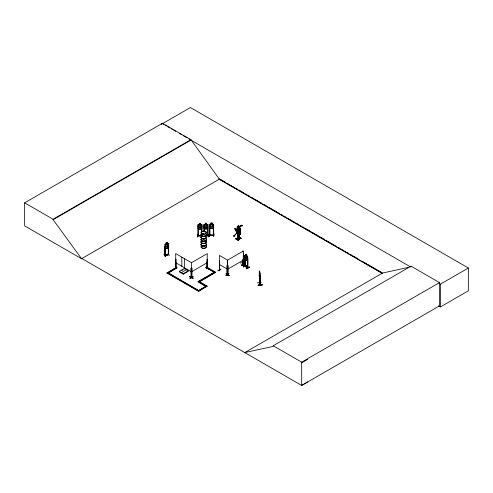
<?xml version="1.0" encoding="UTF-8"?>
<svg xmlns="http://www.w3.org/2000/svg" width="493" height="493" viewBox="0 0 493 493"><rect width="100%" height="100%" fill="white"/><g stroke="black" fill="none" stroke-linecap="round" stroke-linejoin="round"><path stroke-width="0.74" d="M259.256 282.403L260.261 285.028L260.101 274.108L259.552 271.039L259.774 276.32L259.373 274.305M259.441 282.384L259.515 282.92L259.41 273.572M260.249 285.003L260.162 275.679M237.127 232.074L236.769 232.074M237.441 232.622L237.54 231.987C243.018 236.024 237.269 229.991 237.441 232.573M238.002 229.781L238.07 227.988L239.604 228.536L238.353 229.948L238.002 229.781L239.253 228.376M238.353 229.948L238.427 228.148M239.419 233.559L239.087 233.405L239.056 239.413L238.791 233.509L239.056 239.413L239.327 233.509L239.746 233.54M259.626 271.834L259.725 272.259M259.965 277.978L260.051 277.097C259.953 280.295 258.85 271.748 259.312 276.154M168.359 254.431L168.544 254.246M202.222 233.325C203.356 233.54 201.434 233.707 202.401 233.281M205.47 231.901L205.051 231.796L205.396 231.913M239.37 233.509L238.791 233.509M240.103 234.144L237.638 230.163L240.103 234.144L237.115 232.221L236.486 233.016L237.25 232.246L239.462 233.67M243.369 264.796L243.659 264.963L243.517 255.62L243.382 264.766M189.971 276.407L192.973 278.077L192.812 278.366L189.83 276.665L189.996 276.376L192.96 278.095M189.965 276.555L192.948 278.255M192.812 278.354L189.842 276.635M229.103 275.501C219.884 270.423 235.334 279.075 225.979 274.053M226.108 273.825L229.091 275.525M235.605 238.778C236.948 237.712 241.909 243.289 235.617 238.748M238.692 240.393L235.728 238.68L238.711 240.356M238.113 231.396L239.844 232.363L240.171 231.39M247.757 260.045L247.394 260.988L245.113 259.669L244.811 255.368L245.816 255.51M168.655 246.734L168.242 247.936L165.247 248.614L168.255 247.942L168.711 243.739L167.429 243.628M238.815 228.234A3.34 1.917 -65.5 0 1 241.662 225.702L242.488 225.4L242.02 225.862A3.34 1.917 -65.5 0 0 239.167 228.395M202.05 227.976L201.582 229.122L198.352 229.091L197.927 227.976M208.034 227.791L207.565 228.931L204.336 228.906L203.911 227.791M210.043 224.112L209.63 224.488L210.012 228.598L213.235 228.573L213.66 227.452L213.709 224.444L213.222 224.044L210.024 224.044L209.587 224.475L209.519 236.554L209.291 234.12M213.235 228.598L213.709 227.458M165.309 256.65L163.996 254.178L165.519 256.625M238.507 228.13L238.717 227.667A3.901 2.237 -65.5 0 1 241.835 225.172L242.118 225.233M237.065 239.382L240.029 237.675L237.09 239.253M175.964 268.087L175.533 267.958L175.816 268.13M175.816 268.463L175.73 267.915M197.835 234.483L197.631 237.078L197.859 234.656M209.488 234.089L209.488 236.511M246.79 256.07C247.572 254.863 244.922 253.494 245.816 255.59L245.329 255.682L245.816 258.954L246.722 259.478L247.209 258.862L247.209 256.767L246.722 256.113L247.757 257.032L247.757 267.976L244.799 266.3L245.181 266.023M244.842 266.312L244.811 255.368M245.2 266.368L244.929 257.106L245.126 266.454L241.989 264.827L245.231 266.399L242.032 264.784M247.72 267.644C241.114 264.223 248.811 267.403 247.683 267.952M237.644 232.505L237.115 232.221M239.888 233.115L240.128 233.257M240.14 234.052L239.949 228.216L239.777 233.953L240.171 234.07L240.017 233.035M240.276 234.009L237.392 232.345M207.091 268.155L207.405 267.97L207.011 268.044M227.704 265.727L227.674 274.866L227.994 274.706L227.6 274.422M243.203 265.567L243.53 265.376L243.098 265.505M243.431 265.314L243.228 265.906L243.4 256.545L243.203 265.9L243.53 265.709M259.238 271.828L259.651 272.339M165.173 255.127C164.157 256.415 172.575 253.082 165.13 255.035M168.649 254.351L168.261 254.425M168.68 254.684L164.81 255.547L164.779 246.327L165.18 246.327L165.155 255.479M237.903 232.998L238.446 232.986M237.903 238.698L238.483 238.674M202.45 233.682L202.678 233.435M166.153 242.796L166.19 243.943L165.556 244.46L165.556 246.555L166.19 247.313L167.392 247.042L168.033 246.001L168.033 243.906L167.392 243.678L167.429 242.507L166.135 242.772L166.135 243.893L164.872 244.602L164.878 255.528M164.915 244.608L165.297 244.146L168.261 243.443M235.241 228.333L237.299 230.145L237.946 231.889L236.196 230.496L235.241 228.333L235.716 229.134L235.025 228.752M236.683 229.609L237.909 230.317M236.714 231.778C234.261 228.838 239.629 234.927 238.932 232.437M234.914 228.77L237.084 232.622L239.98 234.23L239.536 233.423M239.826 233.965L237.546 230.274M234.434 235.574L236.776 233.14M236.948 233.281C238.261 231.353 237.078 233.984 236.455 232.949M197.859 235.827L201.588 235.827M209.519 235.303L213.66 235.303M213.241 234.97L213.617 234.958M219.348 270.152L219.471 255.442L227.365 260.002L227.261 274.589M237.903 232.973L238.162 238.822L238.224 232.85L238.193 238.858L238.218 232.819M238.464 238.723L238.483 232.973M197.927 224.993L198.365 224.568L201.569 224.568L202.05 224.962L202.007 231.353M197.976 225.011L198.365 224.568M208.262 236.874L208.034 224.777L207.553 224.383L204.349 224.407L203.911 224.808L203.886 231.839M203.96 224.82L204.349 224.407M191.432 277.054L191.869 276.937L191.302 277.097M191.728 268.093L191.82 277.3L191.832 268.155L191.093 268.155L191.259 277.22M207.35 268.001L207.713 267.563L207.091 268.488L207.263 259.127L206.968 268.426L207.405 268.303L207.362 259.189M227.618 274.428L228 274.342M227.957 274.718L227.969 265.573M243.148 265.795L243.4 251.005L227.6 260.125L227.569 274.804L228.006 274.687M243.53 265.739L243.363 253.39M243.641 264.944L242.439 262.683L242.55 259.854M237.232 230.286L237.213 226.768L237.558 226.521L240.159 228.413L240.171 234.07M208.034 235.389L206.265 235.401M208.034 235.722L206.265 235.722M213.284 234.97L213.327 235.414L213.284 226.182L213.66 226.182M213.709 235.056L209.605 235.069M238.255 225.831L238.261 226.953L237.737 227.076L237.749 229.171L238.242 230.348L239.16 230.86L239.647 230.237L239.635 228.136L239.142 227.483L239.173 226.342L238.187 225.794L239.173 226.342L239.21 227.446M237.601 230.379L237.583 226.866L237.244 226.749M238.193 226.916L238.218 225.769M239.814 227.821L240.19 228.395L239.851 228.277M239.844 232.363L237.595 231.032M175.933 259.281L175.865 268.482L175.526 268.309L175.668 259.127L175.964 268.42M173.949 269.03L177.055 267.212L174.115 269.123M174.072 269.073L176.888 267.311M191.093 268.155L191.161 277.202M191.728 276.881L191.537 277.448L191.832 268.155M205.852 267.409L208.995 269.018L206.019 267.317M191.364 268.309L191.395 277.448L191.093 276.955M192.917 276.37C193.182 278.052 185.892 279.599 192.936 276.394M189.971 278.28L192.954 276.561L189.99 278.12M219.354 270.189L219.471 260.982L219.619 270.189M227.131 265.524L227.113 274.675M228.82 273.677L225.856 275.556L228.826 273.831M81.912 258.56L81.591 258.751L24.65 225.874L24.65 202.839L162.468 123.268L190.92 139.692L219.373 179.156L382.272 273.208M162.468 123.268L162.468 123.694L190.415 107.56L468.35 268.026L468.35 290.827L440.403 306.96L438.406 305.802M24.65 202.839L53.102 219.262L190.92 139.692M307.706 382.001L301.673 385.44L81.875 258.542L81.548 258.726L53.102 219.687L190.92 140.117M81.548 258.726L219.693 178.971M237.213 226.774L237.583 226.866M211.164 274.305L214.461 272.124L198.087 281.577L198.661 281.244L207.091 286.113L198.617 291.289L167.022 273.048L175.496 267.872L176.075 268.488L168.175 273.048L176.075 268.198M237.367 232.339L237.084 232.622M167.022 273.048L167.595 272.432L199.19 290.956L168.255 273.091M168.255 272.333L175.496 268.155L176.075 268.488M239.875 233.898L239.949 228.216M191.45 277.343L191.463 262.707L207.263 253.587L206.968 268.426M179.329 271.347L184.351 268.451L188.338 270.756L188.338 271.273L183.322 274.176L179.329 271.871L179.329 271.347L183.322 273.652L183.322 274.176M181.837 270.423L183.094 269.696M236.923 239.345L240.023 237.688M240.381 237.731L237.46 239.629M181.566 272.5L186.582 269.597M241.724 238.637L238.735 236.782M183.322 273.652L188.338 270.756M207.263 262.707L191.463 271.828L175.668 262.707M199.32 281.146L209.852 275.069M215.607 272.124L199.24 281.86L215.607 272.407L207.713 267.563M245.157 255.127L247.406 256.465M227.6 269.246L243.4 260.125M247.461 267.841L247.566 258.622M206.561 285.804L198.617 290.623L199.936 289.866M201.249 289.101L205.858 286.445M167.022 272.758L198.617 291.006L207.091 286.113M246.327 265.382L243.203 266.996L246.167 265.289M249.458 267.188L246.371 268.802C255.534 263.133 240.036 272.419 249.458 267.181M244.454 352.778L382.599 273.017L408.05 267.483M244.774 352.587L273.227 346.4L273.227 345.741L411.045 266.171L439.497 282.594L439.497 305.87L301.673 385.44L301.673 362.164L439.497 282.594M411.045 266.83L410.724 267.021L188.936 138.971M439.084 283.395L440.403 284.159L468.35 268.026M301.673 362.83L307.706 359.391M236.886 231.889L237.379 232.745L235.007 228.66M227.803 274.632L227.865 265.511M202.592 233.67L202.432 233.774A2.613 1.51 0 0 0 201.865 234.002M207.122 268.13L215.034 272.74L207.134 267.896M191.592 277.115L191.241 276.893M164.81 255.429L168.655 254.671L168.698 243.715L168.242 243.487M168.279 254.653L168.316 254.437M168.347 254.752L168.249 245.551L168.6 245.471L168.588 254.573M240.331 262.972L244.362 262.325M242.297 260.427L242.383 262.935L242.427 262.331M241.57 265.148L245.643 264.766L241.576 265.179M244.898 266.208L247.868 267.902L247.831 258.776L247.461 258.683M247.535 267.73L247.566 260.902M197.952 235.481L198.328 235.913L198.285 226.706L197.903 226.706M259.361 271.631L260.002 273.436M259.226 271.791L259.521 282.877M259.503 272.167L259.503 271.039L259.355 282.951M257.266 282.865L261.339 282.292M260.008 284.553L259.497 282.692M258.122 285.102L262.27 284.936L258.129 285.133M205.877 267.366L208.859 269.067M202.432 233.774L201.92 233.553A2.607 1.504 0 0 1 203.036 233.195M175.637 268.235L175.939 268.395L175.668 253.587L191.463 262.707M245.076 266.109L244.787 265.949M244.929 266.226L244.929 257.106M205.285 223.286L206.659 223.261L206.616 224.444L207.306 224.82L207.306 226.916L206.616 227.809L205.334 227.809L204.644 226.916L204.644 224.82L205.334 224.444L205.285 223.261M199.351 223.483L199.351 224.629L198.661 225.005L198.661 227.1L199.351 228L200.633 228L201.323 227.1L201.323 225.005L200.633 224.629L200.676 223.446L199.301 223.471L199.301 224.592M209.562 226.182L209.938 226.182L209.956 235.407L209.895 234.945L209.531 235.401L213.709 235.389L213.66 224.457M209.562 226.269L209.938 226.269M213.284 226.269L213.66 226.269M203.886 226.601L204.268 226.521L204.268 231.839M207.615 226.601L207.991 226.521M202.007 226.706L201.631 226.706L201.631 232.111M197.903 226.786L198.285 226.786M201.631 226.786L202.007 226.786M210.043 228.536L213.204 228.561M204.373 228.869L207.535 228.869M198.352 229.122L201.551 229.054M209.981 235.149L213.241 235.149M206.265 235.488L207.571 235.488M201.588 235.586L197.952 235.592M206.265 235.642L208.034 235.642M198.328 235.672L201.588 235.672M197.927 224.968L197.859 235.913L201.588 235.913M208.249 236.868L208.058 234.286M207.658 235.734L207.584 235.297L208.034 235.309M246.29 265.333L243.369 266.904M167.947 253.457L169.426 255.559M242.488 225.4L242.192 225.338A3.901 2.237 -65.5 0 0 239.074 227.828L238.865 228.296L238.07 227.988M242.383 262.935L242.408 259.879M213.734 233.965L213.709 236.554L213.937 234.132M241.921 225.751L242.279 225.917M238.513 228.117L239.604 228.536M237.318 229.978L234.841 228.814L236.018 230.866M237.145 232.289L237.608 232.554M162.468 123.694L163.793 124.458M165.118 125.222L166.443 125.986M167.762 126.75L169.746 127.897M171.071 128.661L172.396 129.425M173.721 130.189L175.705 131.335M179.674 133.628L181.658 134.774M182.983 135.538L186.952 137.824M221.024 179.735L225.677 182.422M227.008 183.193L229.005 184.345M230.33 185.109L231.661 185.879M232.992 186.644L234.988 187.796M236.32 188.566L237.644 189.337M238.976 190.101L240.972 191.253M242.303 192.024L243.628 192.788M245.625 193.94L246.956 194.71M248.287 195.474L249.612 196.245M251.609 197.397L252.94 198.161M254.271 198.932L261.586 203.153M263.576 204.305L267.57 206.61M268.895 207.374L273.553 210.061M274.878 210.831L276.875 211.984M278.206 212.748L279.537 213.518M280.868 214.289L282.859 215.435M284.19 216.205L285.521 216.975M287.511 218.122L288.843 218.892M290.174 219.662L292.17 220.815M293.501 221.579L294.826 222.349M296.157 223.113L298.154 224.266M299.485 225.036L300.81 225.8M302.807 226.953L304.138 227.723M305.469 228.487L310.122 231.174M311.453 231.944L318.768 236.165M320.093 236.936L324.751 239.623M326.076 240.387L330.735 243.08M332.06 243.844L334.057 244.996M335.388 245.767L336.719 246.531M338.05 247.301L340.041 248.454M341.372 249.218L342.703 249.988M344.693 251.14L346.024 251.905M347.355 252.675L348.687 253.439M350.683 254.591L352.008 255.362M353.339 256.126L357.992 258.819M362.651 261.506L366.638 263.804M367.969 264.575L375.949 269.178M377.274 269.948L381.933 272.635M218.935 179.095L382.371 273.455M245.785 254.406L246.79 254.949M245.169 259.626L247.406 260.92M219.471 264.562L227.365 269.123M208.373 268.229L210.345 269.369M211.663 270.127L215.607 272.407M199.32 281.91L205.901 285.706M206.518 286.063L207.091 286.396M198.087 281.577L205.982 286.421L198.087 281.86M273.227 345.741L301.673 362.164M234.489 235.525L236.739 233.097M207.615 235.722L207.615 226.521M237.256 232.425L240.06 234.089M234.397 235.716L234.871 235.9L234.138 235.426M207.553 224.407L207.991 224.82M201.551 224.605L202.05 224.987M243.437 264.624L242.285 262.689L243.437 264.957M260.064 285.009L259.293 282.902M238.433 238.667L238.433 232.967M237.946 238.686L237.928 232.949M164.853 247.591L165.266 248.638M235.636 229.448L237.472 232.641M237.786 230.416L239.056 233.029M236.141 228.894L235.549 228.561M243.092 251.787L242.661 251.023L243.049 251.8M242.981 251.855L242.741 251.399L242.741 251.775M164.896 247.572L165.297 248.595M259.558 271.421L259.725 271.889M237.484 226.928L237.497 230.441M237.318 226.712L237.336 230.231M440.403 284.159L440.403 306.96M246.759 254.967L246.722 256.113M245.847 254.443L245.847 255.571M227.267 265.604L227.279 274.73L227.23 265.468M206.518 285.78L206.561 286.088M203.96 224.796L203.96 227.809M200.633 223.483L200.633 224.629M184.548 258.714L184.548 267.835M184.351 268.451L184.351 268.975M181.831 257.149L181.831 266.269M167.417 242.482L167.392 243.678M161.353 123.182L161.353 124.692M53.102 219.262L53.102 219.687M206.271 237.041A2.65 1.528 0 0 1 203.362 238.957A2.65 1.528 0 0 1 201.415 236.677M206.228 237.195A2.607 1.504 0 0 1 203.369 239.08A2.607 1.504 0 0 1 201.452 236.831M206.24 239.222A2.619 1.51 0 0 1 203.369 241.108A2.619 1.51 0 0 1 201.446 238.852M206.24 239.302A2.619 1.51 0 0 1 203.369 241.194A2.619 1.51 0 0 1 201.446 238.939M206.271 234.526A2.65 1.528 0 0 1 203.362 236.437A2.65 1.528 0 0 1 201.415 234.157M201.834 233.842A2.65 1.528 0 0 1 203.024 233.448M206.234 236.776A2.613 1.51 0 0 1 203.369 238.661A2.613 1.51 0 0 1 201.446 236.412M206.234 234.68A2.613 1.51 0 0 1 203.369 236.566A2.613 1.51 0 0 1 201.446 234.317M206.271 236.911A2.65 1.528 0 0 1 203.362 238.828A2.65 1.528 0 0 1 201.415 236.548M206.271 234.397A2.65 1.528 0 0 1 203.362 236.307A2.65 1.528 0 0 1 201.415 234.027M201.834 233.713A2.65 1.528 0 0 1 203.024 233.318M206.228 234.255A2.607 1.504 0 0 1 203.369 236.141A2.607 1.504 0 0 1 201.452 233.892M206.271 244.214A2.65 1.528 0 0 1 203.362 246.13A2.65 1.528 0 0 1 201.415 243.85M206.228 244.368A2.607 1.504 0 0 1 203.369 246.254A2.607 1.504 0 0 1 201.452 244.004M206.216 246.334A2.594 1.497 0 0 1 203.369 248.213A2.594 1.497 0 0 1 201.464 245.976M206.314 239.918A2.601 1.504 0 0 1 203.036 241.373A2.601 1.504 0 0 1 201.458 239.167M206.24 246.475A2.619 1.51 0 0 1 203.369 248.367A2.619 1.51 0 0 1 201.446 246.112M206.24 239.407A2.619 1.51 0 0 1 203.369 241.293A2.619 1.51 0 0 1 201.446 239.037M206.271 241.699A2.65 1.528 0 0 1 203.362 243.61A2.65 1.528 0 0 1 201.415 241.33M206.234 243.949A2.613 1.51 0 0 1 203.369 245.834A2.613 1.51 0 0 1 201.446 243.585M206.234 241.853A2.613 1.51 0 0 1 203.369 243.739A2.613 1.51 0 0 1 201.446 241.49M206.271 244.084A2.65 1.528 0 0 1 203.362 246.001A2.65 1.528 0 0 1 201.415 243.721M206.271 241.57A2.65 1.528 0 0 1 203.362 243.48A2.65 1.528 0 0 1 201.415 241.2M206.228 241.428A2.607 1.504 0 0 1 203.369 243.314A2.607 1.504 0 0 1 201.452 241.065M237.151 230.145L236.997 230.638L238.156 231.901L236.893 230.693L236.455 230.952L236.591 230.41L235.488 229.196L236.683 230.342L236.813 229.941L237.151 230.145M233.485 235.87L234.274 236.548L233.516 235.839M243.493 257.038L243.32 257.931L243.505 257.069M220.87 269.215L217.844 270.934L220.858 269.227M212.976 226.577L212.286 227.476L211.004 227.476L210.32 226.577L210.32 224.481L211.004 224.112L210.961 222.922L212.335 222.947L212.286 224.112L212.976 224.481L212.976 226.577M240.529 237.983L237.583 239.721L240.529 237.983M167.176 242.79L166.406 243.332L167.176 242.79M167.392 244.053L166.19 244.318L166.19 246.414L167.392 246.143L167.392 244.053M245.588 264.605L241.582 265.326L245.588 264.624M262.233 284.775L258.122 285.287L262.233 284.794M212.058 223.175L211.232 223.175L211.232 223.551L212.058 223.551L212.058 223.175M206.388 223.508L205.563 223.508L205.563 223.884L206.388 223.884L206.388 223.508M200.404 223.699L199.579 223.699L199.579 224.069L200.404 224.069L200.404 223.699M212.286 224.481L211.004 224.481L211.004 226.577L212.286 226.577L212.286 224.481M206.616 224.82L205.334 224.82L205.334 226.916L206.616 226.916L206.616 224.82M200.633 225.005L199.351 225.005L199.351 227.1L200.633 227.1L200.633 225.005M236.806 229.867L235.888 229.356L236.689 230.773L237.608 231.285L236.806 229.867M238.976 226.453L238.384 226.127L238.976 226.829L238.976 226.453M239.148 227.858L238.23 227.347L238.236 229.448L239.154 229.96L239.148 227.858M246.562 255.084L245.976 254.745L246.562 255.454L246.562 255.084M246.722 256.483L245.816 255.959L245.816 258.055L246.722 258.579L246.722 256.483M259.774 273.325L259.515 272.604L259.774 275.421L259.774 273.325M202.401 233.929A2.619 1.51 0 0 0 206.327 232.622A2.619 1.51 0 0 0 202.401 231.316A2.619 1.51 0 0 0 202.401 233.929M202.407 234.046A2.601 1.504 0 0 0 206.314 232.745A2.601 1.504 0 0 0 202.407 231.445A2.601 1.504 0 0 0 202.407 234.046"/></g></svg>
